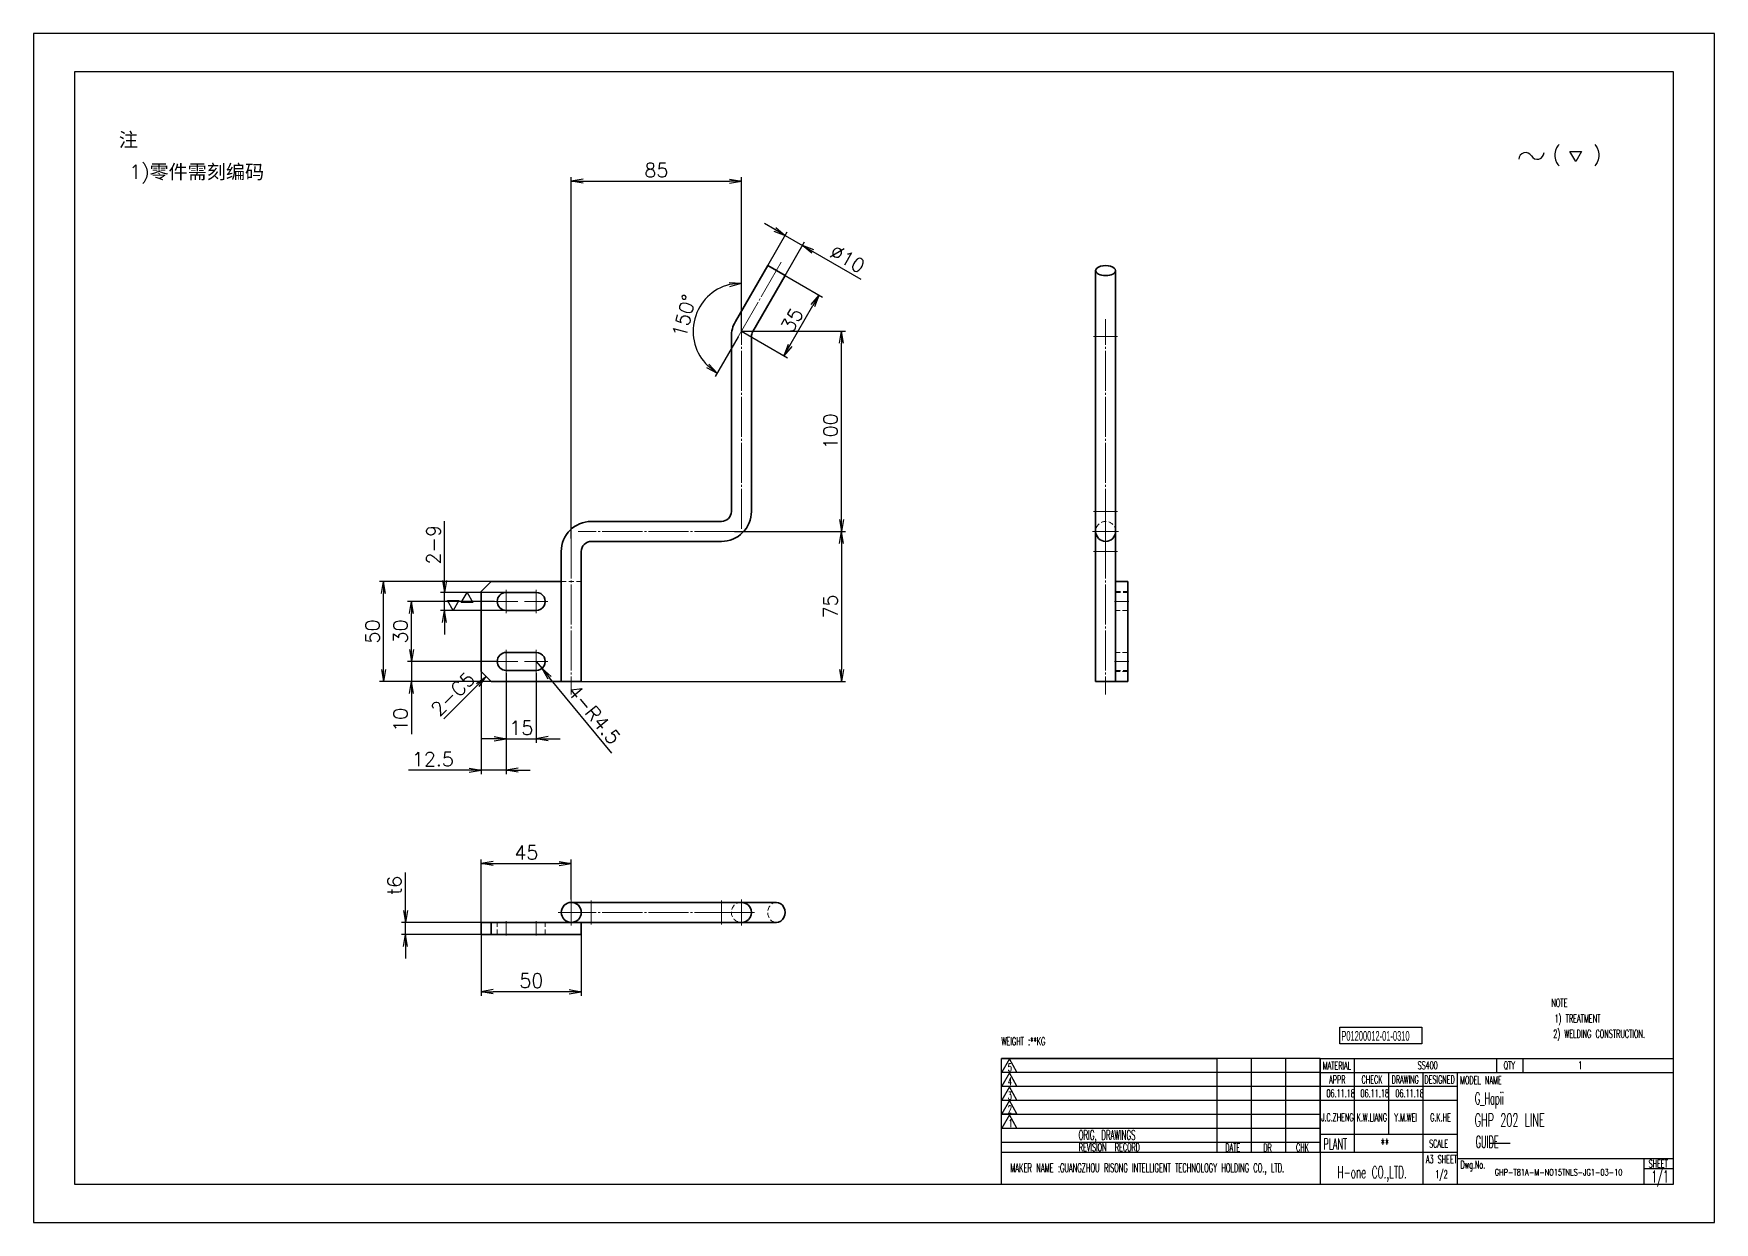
# Model space of a CAD drawing. Header units: millimetres. Extents: x 7914 to 16415, y -883 to 305.
# Drawn here: x 13431 to 14271, y -882 to -288 of the extents above; entities that cross this region are included whole.
import ezdxf
from ezdxf.enums import TextEntityAlignment as Align

# ---------------------------------------------------------------- set-up
doc = ezdxf.new("R2010")
doc.units = ezdxf.units.MM
doc.linetypes.add('CENTER-HOKUTO', pattern=[23, 20, -1, 1, -1])
doc.linetypes.add('HIDDEN-HOKUTO', pattern=[3.8, 2.5, -1.3])
doc.layers.add('AM_7', color=2, linetype='CENTER-HOKUTO', lineweight=30)
doc.layers.add('AM_HID', color=1, linetype='HIDDEN-HOKUTO', lineweight=25)
doc.layers.add('title_frame', color=7, linetype='Continuous')
doc.layers.add('word_dim', color=253, linetype='Continuous')
doc.styles.add('MX_NOTE_STANDARD', font='txt.shx', dxfattribs={"bigfont": 'bigfont.shx'})
doc.styles.get("Standard").update_dxf_attribs({"font": 'romans.shx', "bigfont": 'bigfont.shx'})
doc.dimstyles.new('RS1-2', dxfattribs={"dimscale": 2, "dimtxt": 3.5, "dimasz": 3, "dimexe": 1, "dimexo": 0, "dimgap": 1, "dimtad": 3, "dimdsep": 46, "dimtxsty": 'Standard', "dimblk1": 'OPEN', "dimblk2": 'OPEN', "dimsah": 1, "dimcen": 0, "dimclrd": 256, "dimclre": 256, "dimclrt": 3, "dimadec": 0, "dimazin": 0, "dimtfac": 1, "dimtmove": 0, "dimatfit": 3, "dimldrblk": 'OPEN', "dimfxl": 0, "dimtolj": 1, "dimtzin": 0, "dimarcsym": 0})

# ---------------------------------------------------------------- blocks, each defined once
blk = doc.blocks.new('A$C404331B6')
at = {"layer": 'title_frame'}
for p, q in [((0, -31.5), (0, 0)), ((0, 0), (53.9, 0)), ((79.62, 0), (0, 0)), ((53.9, -23.5), (53.9, 0)), ((62.48, -23.5), (62.48, 0)), ((62.48, -23.5), (62.48, 0)), ((71.05, -23.5), (71.05, 0)), ((71.05, -23.5), (71.05, 0)), ((79.62, 0), (79.62, -31.5)), ((79.62, 0), (167.83, 0)), ((88.2, -23.5), (88.2, 0)), ((123.73, 0), (123.73, -3.5)), ((130.3, 0), (130.3, -3.5)), ((53.9, -3.5), (0, -3.5)), ((79.62, -3.5), (0, -3.5)), ((1.98, -0.12), (0.1, -3.45)), ((0.1, -3.45), (3.86, -3.45)), ((1.98, -3.6), (0.1, -6.92)), ((3.86, -3.45), (1.98, -0.12)), ((3.86, -6.92), (1.98, -3.6)), ((79.62, -3.5), (167.83, -3.5)), ((96.78, -18.9), (96.78, -3.5)), ((105.35, -31.5), (105.35, -3.5)), ((113.92, -31.5), (113.92, -3.5)), ((53.9, -7), (0, -7)), ((79.62, -7), (0, -7)), ((0.1, -6.92), (3.86, -6.92)), ((1.98, -7.13), (0.1, -10.45)), ((3.86, -10.45), (1.98, -7.13)), ((113.92, -7), (79.62, -7)), ((53.9, -10.5), (0, -10.5)), ((79.62, -10.5), (0, -10.5)), ((0.1, -10.45), (3.86, -10.45)), ((1.98, -10.54), (0.1, -13.87)), ((3.86, -13.87), (1.98, -10.54)), ((113.92, -10.5), (79.62, -10.5)), ((53.9, -14), (0, -14)), ((79.62, -14), (0, -14)), ((0.1, -13.87), (3.86, -13.87)), ((1.98, -14.07), (0.1, -17.4)), ((3.86, -17.4), (1.98, -14.07)), ((53.9, -17.5), (0, -17.5)), ((79.62, -17.5), (0, -17.5)), ((53.9, -21), (0, -21)), ((79.62, -21), (0, -21)), ((0.1, -17.4), (3.86, -17.4)), ((79.62, -18.9), (113.92, -18.9)), ((79.62, -23.5), (0, -23.5)), ((113.92, -23.5), (79.62, -23.5)), ((113.92, -25), (167.83, -25)), ((160.48, -25), (160.48, -31.5)), ((160.48, -27.5), (167.83, -27.5)), ((167.83, -31.5), (0, -31.5))]:
    blk.add_line(p, q, dxfattribs=at)
at = {"layer": 'title_frame', "color": 3, "style": 'MX_NOTE_STANDARD', "width": 0.5341}
for s, height, p in [('5', 1.92, (1.59, -3.22)), ('MATERIAL', 1.973, (80.3, -2.79)), ('QTY', 1.973, (125.5, -2.7)), ('4', 1.92, (1.59, -6.7)), ('3', 1.92, (1.59, -10.23)), ('APPR', 1.973, (81.89, -6.26)), ('CHECK', 1.973, (89.99, -6.26)), ('DRAWING', 1.973, (97.51, -6.26)), ('DESIGNED', 1.973, (105.7, -6.26)), ('MODEL NAME', 1.973, (114.63, -6.41)), ('2', 1.92, (1.59, -13.64)), ('1', 1.92, (1.78, -17.17)), ('ORIG, DRAWINGS', 2.4112, (19.27, -20.34)), ('PLANT', 2.74, (80.46, -22.73)), ('SCALE', 1.973, (106.88, -22.28)), ('REVISION  RECORD', 1.9728, (19.32, -23.18)), ('DATE', 1.973, (55.94, -23.26)), ('DR', 1.973, (65.43, -23.27)), ('CHK', 1.973, (73.61, -23.23)), ('MAKER NAME :GUANGZHOU RISONG INTELLIGENT TECHNOLOGY HOLDING CO., LTD.', 2.16, (2.22, -28.43)), ('Dwg.No.', 1.973, (114.71, -27.52)), ('SHEET', 1.973, (161.71, -27.29))]:
    blk.add_text(s, height=height, dxfattribs=at).set_placement(p)
blk = doc.blocks.new('shiage0')
at = {"layer": 'word_dim', "color": 3, "linetype": 'Continuous'}
for centre, start, end in [((1.69, 0), 30, 180), ((4.61, 1.69), 210, 0)]:
    blk.add_arc(centre, 1.69, start, end, dxfattribs=at)
blk = doc.blocks.new('12')
at = {"layer": 'title_frame', "color": 3, "linetype": 'Continuous'}
blk.add_lwpolyline([(20.46, 3.03), (19.01, 5.53), (21.9, 5.53)], close=True, dxfattribs=at)
blk.add_blockref('shiage0', (6.23, 3.56), dxfattribs=at)
blk.add_text('(   )', height=3.5, dxfattribs=at).set_placement((14.64, 3.08))
blk = doc.blocks.new('_Open')
at = {"color": 0, "lineweight": -2}
for p, q in [((-1, 0.17), (0, 0)), ((-1, -0.17), (0, 0)), ((0, 0), (-1, 0))]:
    blk.add_line(p, q, dxfattribs=at)
blk = doc.blocks.new('*D187')
at = {"layer": 'DEFPOINTS', "color": 0, "linetype": 'Continuous', "ltscale": 2}
for p in [(13654.52, -738.22), (13704.52, -738.22), (13654.52, -766.83)]:
    blk.add_point(p, dxfattribs=at)
at = {"layer": 'word_dim', "linetype": 'Continuous', "lineweight": -2, "ltscale": 2}
for p, q in [((13654.52, -738.22), (13654.52, -768.83)), ((13704.52, -738.22), (13704.52, -768.83)), ((13698.52, -766.83), (13660.52, -766.83))]:
    blk.add_line(p, q, dxfattribs=at)
at = {"layer": 'word_dim', "linetype": 'Continuous', "lineweight": -2, "ltscale": 2, "xscale": 6, "yscale": 6, "zscale": 6, "rotation": 180}
blk.add_blockref('_Open', (13654.52, -766.83), dxfattribs=at)
at = {"layer": 'word_dim', "linetype": 'Continuous', "lineweight": -2, "ltscale": 2, "xscale": 6, "yscale": 6, "zscale": 6}
blk.add_blockref('_Open', (13704.52, -766.83), dxfattribs=at)
at = {"layer": 'word_dim', "color": 3, "linetype": 'Continuous', "ltscale": 2, "insert": (13679.52, -761.33), "char_height": 7, "attachment_point": 5}
blk.add_mtext('\\A1;50', dxfattribs=at)
blk = doc.blocks.new('*D188')
at = {"layer": 'DEFPOINTS', "color": 0, "linetype": 'Continuous', "ltscale": 2}
for p in [(13616.6, -732.22), (13654.52, -732.22), (13657.02, -738.22)]:
    blk.add_point(p, dxfattribs=at)
at = {"layer": 'word_dim', "linetype": 'Continuous', "lineweight": -2, "ltscale": 2}
for p, q in [((13616.6, -726.22), (13616.6, -707.22)), ((13654.52, -732.22), (13614.6, -732.22)), ((13657.02, -738.22), (13614.6, -738.22)), ((13616.6, -738.22), (13616.6, -732.22)), ((13616.6, -744.22), (13616.6, -750.22))]:
    blk.add_line(p, q, dxfattribs=at)
at = {"layer": 'word_dim', "linetype": 'Continuous', "lineweight": -2, "ltscale": 2, "xscale": 6, "yscale": 6, "zscale": 6}
for p, rotation in [((13616.6, -732.22), 270), ((13616.6, -738.22), 90)]:
    blk.add_blockref('_Open', p, dxfattribs=dict(at, rotation=rotation))
at = {"layer": 'word_dim', "color": 3, "linetype": 'Continuous', "ltscale": 2, "insert": (13611.1, -713.72), "char_height": 7, "attachment_point": 5, "rotation": 90}
blk.add_mtext('\\A1;t6', dxfattribs=at)
blk = doc.blocks.new('*D189')
at = {"layer": 'DEFPOINTS', "color": 0, "linetype": 'Continuous', "ltscale": 2}
for p in [(13605.66, -561.84), (13669.77, -561.84), (13669.77, -611.84)]:
    blk.add_point(p, dxfattribs=at)
at = {"layer": 'word_dim', "linetype": 'Continuous', "lineweight": -2, "ltscale": 2}
for p, q in [((13669.77, -561.84), (13603.66, -561.84)), ((13605.66, -605.84), (13605.66, -567.84)), ((13669.77, -611.84), (13603.66, -611.84))]:
    blk.add_line(p, q, dxfattribs=at)
at = {"layer": 'word_dim', "linetype": 'Continuous', "lineweight": -2, "ltscale": 2, "xscale": 6, "yscale": 6, "zscale": 6}
for p, rotation in [((13605.66, -561.84), 90), ((13605.66, -611.84), 270)]:
    blk.add_blockref('_Open', p, dxfattribs=dict(at, rotation=rotation))
at = {"layer": 'word_dim', "color": 3, "linetype": 'Continuous', "ltscale": 2, "insert": (13600.16, -586.84), "char_height": 7, "attachment_point": 5, "rotation": 90}
blk.add_mtext('\\A1;50', dxfattribs=at)
blk = doc.blocks.new('*D190')
at = {"layer": 'DEFPOINTS', "color": 0, "linetype": 'Continuous', "ltscale": 2}
for p in [(13619.69, -601.84), (13662.52, -601.84), (13659.52, -611.84)]:
    blk.add_point(p, dxfattribs=at)
at = {"layer": 'word_dim', "linetype": 'Continuous', "lineweight": -2, "ltscale": 2}
for p, q in [((13619.69, -595.84), (13619.69, -589.84)), ((13662.52, -601.84), (13617.69, -601.84)), ((13619.69, -601.84), (13619.69, -611.84)), ((13659.52, -611.84), (13617.69, -611.84)), ((13619.69, -617.84), (13619.69, -638.17))]:
    blk.add_line(p, q, dxfattribs=at)
at = {"layer": 'word_dim', "linetype": 'Continuous', "lineweight": -2, "ltscale": 2, "xscale": 6, "yscale": 6, "zscale": 6}
for p, rotation in [((13619.69, -601.84), 270), ((13619.69, -611.84), 90)]:
    blk.add_blockref('_Open', p, dxfattribs=dict(at, rotation=rotation))
at = {"layer": 'word_dim', "color": 3, "linetype": 'Continuous', "ltscale": 2, "insert": (13614.19, -631.01), "char_height": 7, "attachment_point": 5, "rotation": 90}
blk.add_mtext('\\A1;10', dxfattribs=at)
blk = doc.blocks.new('*D191')
at = {"layer": 'DEFPOINTS', "color": 0, "linetype": 'Continuous', "ltscale": 2}
for p in [(13619.69, -571.84), (13661.17, -571.84), (13661.17, -601.84)]:
    blk.add_point(p, dxfattribs=at)
at = {"layer": 'word_dim', "linetype": 'Continuous', "lineweight": -2, "ltscale": 2}
for p, q in [((13661.17, -571.84), (13617.69, -571.84)), ((13619.69, -595.84), (13619.69, -577.84)), ((13661.17, -601.84), (13617.69, -601.84))]:
    blk.add_line(p, q, dxfattribs=at)
at = {"layer": 'word_dim', "linetype": 'Continuous', "lineweight": -2, "ltscale": 2, "xscale": 6, "yscale": 6, "zscale": 6}
for p, rotation in [((13619.69, -571.84), 90), ((13619.69, -601.84), 270)]:
    blk.add_blockref('_Open', p, dxfattribs=dict(at, rotation=rotation))
at = {"layer": 'word_dim', "color": 3, "linetype": 'Continuous', "ltscale": 2, "insert": (13614.19, -586.84), "char_height": 7, "attachment_point": 5, "rotation": 90}
blk.add_mtext('\\A1;30', dxfattribs=at)
blk = doc.blocks.new('*D192')
at = {"layer": 'DEFPOINTS', "color": 0, "linetype": 'Continuous', "ltscale": 2}
for p in [(13654.52, -606.84), (13667.02, -607.69), (13667.02, -656.18)]:
    blk.add_point(p, dxfattribs=at)
at = {"layer": 'word_dim', "linetype": 'Continuous', "lineweight": -2, "ltscale": 2}
for p, q in [((13654.52, -606.84), (13654.52, -658.18)), ((13667.02, -607.69), (13667.02, -658.18)), ((13648.52, -656.18), (13618.19, -656.18)), ((13667.02, -656.18), (13654.52, -656.18)), ((13673.02, -656.18), (13679.02, -656.18))]:
    blk.add_line(p, q, dxfattribs=at)
at = {"layer": 'word_dim', "linetype": 'Continuous', "lineweight": -2, "ltscale": 2, "xscale": 6, "yscale": 6, "zscale": 6}
blk.add_blockref('_Open', (13654.52, -656.18), dxfattribs=at)
at = {"layer": 'word_dim', "linetype": 'Continuous', "lineweight": -2, "ltscale": 2, "xscale": 6, "yscale": 6, "zscale": 6, "rotation": 180}
blk.add_blockref('_Open', (13667.02, -656.18), dxfattribs=at)
at = {"layer": 'word_dim', "color": 3, "linetype": 'Continuous', "ltscale": 2, "insert": (13630.35, -650.68), "char_height": 7, "attachment_point": 5}
blk.add_mtext('\\A1;12.5', dxfattribs=at)
blk = doc.blocks.new('*D193')
at = {"layer": 'DEFPOINTS', "color": 0, "linetype": 'Continuous', "ltscale": 2}
for p in [(13667.02, -607.69), (13682.02, -607.69), (13682.02, -640.42)]:
    blk.add_point(p, dxfattribs=at)
at = {"layer": 'word_dim', "linetype": 'Continuous', "lineweight": -2, "ltscale": 2}
for p, q in [((13667.02, -607.69), (13667.02, -642.42)), ((13682.02, -607.69), (13682.02, -642.42)), ((13661.02, -640.42), (13655.02, -640.42)), ((13667.02, -640.42), (13682.02, -640.42)), ((13688.02, -640.42), (13694.02, -640.42))]:
    blk.add_line(p, q, dxfattribs=at)
at = {"layer": 'word_dim', "linetype": 'Continuous', "lineweight": -2, "ltscale": 2, "xscale": 6, "yscale": 6, "zscale": 6}
blk.add_blockref('_Open', (13667.02, -640.42), dxfattribs=at)
at = {"layer": 'word_dim', "linetype": 'Continuous', "lineweight": -2, "ltscale": 2, "xscale": 6, "yscale": 6, "zscale": 6, "rotation": 180}
blk.add_blockref('_Open', (13682.02, -640.42), dxfattribs=at)
at = {"layer": 'word_dim', "color": 3, "linetype": 'Continuous', "ltscale": 2, "insert": (13674.52, -634.92), "char_height": 7, "attachment_point": 5}
blk.add_mtext('\\A1;15', dxfattribs=at)
blk = doc.blocks.new('*D194')
at = {"layer": 'DEFPOINTS', "color": 0, "linetype": 'Continuous', "ltscale": 2}
for p in [(13636.11, -567.34), (13667.02, -567.34), (13667.02, -576.34)]:
    blk.add_point(p, dxfattribs=at)
at = {"layer": 'word_dim', "linetype": 'Continuous', "lineweight": -2, "ltscale": 2}
for p, q in [((13636.11, -561.34), (13636.11, -531.67)), ((13667.02, -567.34), (13634.11, -567.34)), ((13636.11, -576.34), (13636.11, -567.34)), ((13667.02, -576.34), (13634.11, -576.34)), ((13636.11, -582.34), (13636.11, -588.34))]:
    blk.add_line(p, q, dxfattribs=at)
at = {"layer": 'word_dim', "linetype": 'Continuous', "lineweight": -2, "ltscale": 2, "xscale": 6, "yscale": 6, "zscale": 6}
for p, rotation in [((13636.11, -567.34), 270), ((13636.11, -576.34), 90)]:
    blk.add_blockref('_Open', p, dxfattribs=dict(at, rotation=rotation))
at = {"layer": 'word_dim', "color": 3, "linetype": 'Continuous', "ltscale": 2, "insert": (13630.61, -543.51), "char_height": 7, "attachment_point": 5, "rotation": 90}
blk.add_mtext('\\A1;2-9', dxfattribs=at)
blk = doc.blocks.new('*D195')
at = {"layer": 'DEFPOINTS', "color": 0, "linetype": 'Continuous', "ltscale": 2}
for p in [(13682.02, -601.84), (13684.88, -605.32)]:
    blk.add_point(p, dxfattribs=at)
at = {"layer": 'word_dim', "linetype": 'Continuous', "lineweight": -2, "ltscale": 2}
for p, q in [((13682.02, -601.84), (13684.88, -605.32)), ((13719.7, -647.64), (13688.69, -609.95))]:
    blk.add_line(p, q, dxfattribs=at)
at = {"layer": 'word_dim', "linetype": 'Continuous', "lineweight": -2, "ltscale": 2, "xscale": 6, "yscale": 6, "zscale": 6, "rotation": 129.4445991091939}
blk.add_blockref('_Open', (13684.88, -605.32), dxfattribs=at)
at = {"layer": 'word_dim', "color": 3, "linetype": 'Continuous', "ltscale": 2, "insert": (13710.93, -628.32), "char_height": 7, "attachment_point": 5, "rotation": 309.4446}
blk.add_mtext('\\A1;4-R4.5', dxfattribs=at)
blk = doc.blocks.new('*D196')
at = {"layer": 'DEFPOINTS', "color": 0, "linetype": 'Continuous', "ltscale": 2}
for p in [(13699.52, -702.76), (13699.52, -720.72), (13654.52, -732.22)]:
    blk.add_point(p, dxfattribs=at)
at = {"layer": 'word_dim', "linetype": 'Continuous', "lineweight": -2, "ltscale": 2}
for p, q in [((13654.52, -732.22), (13654.52, -700.76)), ((13660.52, -702.76), (13693.52, -702.76)), ((13699.52, -720.72), (13699.52, -700.76))]:
    blk.add_line(p, q, dxfattribs=at)
at = {"layer": 'word_dim', "linetype": 'Continuous', "lineweight": -2, "ltscale": 2, "xscale": 6, "yscale": 6, "zscale": 6, "rotation": 180}
blk.add_blockref('_Open', (13654.52, -702.76), dxfattribs=at)
at = {"layer": 'word_dim', "linetype": 'Continuous', "lineweight": -2, "ltscale": 2, "xscale": 6, "yscale": 6, "zscale": 6}
blk.add_blockref('_Open', (13699.52, -702.76), dxfattribs=at)
at = {"layer": 'word_dim', "color": 3, "linetype": 'Continuous', "ltscale": 2, "insert": (13677.02, -697.26), "char_height": 7, "attachment_point": 5}
blk.add_mtext('\\A1;45', dxfattribs=at)
blk = doc.blocks.new('*D197')
at = {"layer": 'DEFPOINTS', "color": 0, "linetype": 'Continuous', "ltscale": 2}
for p in [(13781.02, -536.84), (13704.52, -611.84), (13834.51, -611.84)]:
    blk.add_point(p, dxfattribs=at)
at = {"layer": 'word_dim', "linetype": 'Continuous', "lineweight": -2, "ltscale": 2}
for p, q in [((13781.02, -536.84), (13836.51, -536.84)), ((13834.51, -542.84), (13834.51, -605.84)), ((13704.52, -611.84), (13836.51, -611.84))]:
    blk.add_line(p, q, dxfattribs=at)
at = {"layer": 'word_dim', "linetype": 'Continuous', "lineweight": -2, "ltscale": 2, "xscale": 6, "yscale": 6, "zscale": 6}
for p, rotation in [((13834.51, -536.84), 90), ((13834.51, -611.84), 270)]:
    blk.add_blockref('_Open', p, dxfattribs=dict(at, rotation=rotation))
at = {"layer": 'word_dim', "color": 3, "linetype": 'Continuous', "ltscale": 2, "insert": (13829.01, -574.34), "char_height": 7, "attachment_point": 5, "rotation": 90}
blk.add_mtext('\\A1;75', dxfattribs=at)
blk = doc.blocks.new('*D198')
at = {"layer": 'DEFPOINTS', "color": 0, "linetype": 'Continuous', "ltscale": 2}
for p in [(13784.52, -436.84), (13834.51, -436.84), (13784.52, -536.84)]:
    blk.add_point(p, dxfattribs=at)
at = {"layer": 'word_dim', "linetype": 'Continuous', "lineweight": -2, "ltscale": 2}
for p, q in [((13784.52, -436.84), (13836.51, -436.84)), ((13834.51, -530.84), (13834.51, -442.84)), ((13784.52, -536.84), (13836.51, -536.84))]:
    blk.add_line(p, q, dxfattribs=at)
at = {"layer": 'word_dim', "linetype": 'Continuous', "lineweight": -2, "ltscale": 2, "xscale": 6, "yscale": 6, "zscale": 6}
for p, rotation in [((13834.51, -436.84), 90), ((13834.51, -536.84), 270)]:
    blk.add_blockref('_Open', p, dxfattribs=dict(at, rotation=rotation))
at = {"layer": 'word_dim', "color": 3, "linetype": 'Continuous', "ltscale": 2, "insert": (13829.01, -486.84), "char_height": 7, "attachment_point": 5, "rotation": 90}
blk.add_mtext('\\A1;100', dxfattribs=at)
blk = doc.blocks.new('*D199')
at = {"layer": 'DEFPOINTS', "color": 0, "linetype": 'Continuous', "ltscale": 2}
for p in [(13784.52, -361.82), (13784.52, -436.84), (13699.52, -540.34)]:
    blk.add_point(p, dxfattribs=at)
at = {"layer": 'word_dim', "linetype": 'Continuous', "lineweight": -2, "ltscale": 2}
for p, q in [((13699.52, -540.34), (13699.52, -359.82)), ((13784.52, -436.84), (13784.52, -359.82)), ((13705.52, -361.82), (13778.52, -361.82))]:
    blk.add_line(p, q, dxfattribs=at)
at = {"layer": 'word_dim', "linetype": 'Continuous', "lineweight": -2, "ltscale": 2, "xscale": 6, "yscale": 6, "zscale": 6, "rotation": 180}
blk.add_blockref('_Open', (13699.52, -361.82), dxfattribs=at)
at = {"layer": 'word_dim', "linetype": 'Continuous', "lineweight": -2, "ltscale": 2, "xscale": 6, "yscale": 6, "zscale": 6}
blk.add_blockref('_Open', (13784.52, -361.82), dxfattribs=at)
at = {"layer": 'word_dim', "color": 3, "linetype": 'Continuous', "ltscale": 2, "insert": (13742.02, -356.32), "char_height": 7, "attachment_point": 5}
blk.add_mtext('\\A1;85', dxfattribs=at)
blk = doc.blocks.new('*D200')
at = {"layer": 'DEFPOINTS', "color": 0, "linetype": 'Continuous', "ltscale": 2}
for p in [(13802.02, -406.53), (13823.31, -418.82), (13784.52, -436.84)]:
    blk.add_point(p, dxfattribs=at)
at = {"layer": 'word_dim', "linetype": 'Continuous', "lineweight": -2, "ltscale": 2}
for p, q in [((13802.02, -406.53), (13825.05, -419.82)), ((13808.81, -443.94), (13820.31, -424.02)), ((13784.52, -436.84), (13807.55, -450.13))]:
    blk.add_line(p, q, dxfattribs=at)
at = {"layer": 'word_dim', "linetype": 'Continuous', "lineweight": -2, "ltscale": 2, "xscale": 6, "yscale": 6, "zscale": 6}
for p, rotation in [((13823.31, -418.82), 59.99971985608686), ((13805.81, -449.13), 239.9997198560869)]:
    blk.add_blockref('_Open', p, dxfattribs=dict(at, rotation=rotation))
at = {"layer": 'word_dim', "color": 3, "linetype": 'Continuous', "ltscale": 2, "insert": (13809.8, -431.23), "char_height": 7, "attachment_point": 5, "rotation": 59.99972}
blk.add_mtext('\\A1;35', dxfattribs=at)
blk = doc.blocks.new('*D201')
at = {"layer": 'DEFPOINTS', "color": 0, "linetype": 'Continuous', "ltscale": 2}
for p in [(13806.39, -388.95), (13797.69, -404.03), (13806.35, -409.03)]:
    blk.add_point(p, dxfattribs=at)
at = {"layer": 'word_dim', "linetype": 'Continuous', "lineweight": -2, "ltscale": 2}
for p, q in [((13801.2, -385.95), (13796, -382.95)), ((13797.69, -404.03), (13807.39, -387.22)), ((13806.35, -409.03), (13816.05, -392.22)), ((13806.39, -388.95), (13815.05, -393.95)), ((13820.25, -396.95), (13844.21, -410.79))]:
    blk.add_line(p, q, dxfattribs=at)
at = {"layer": 'word_dim', "linetype": 'Continuous', "lineweight": -2, "ltscale": 2, "xscale": 6, "yscale": 6, "zscale": 6}
for p, rotation in [((13806.39, -388.95), 329.9998075994297), ((13815.05, -393.95), 149.9998075994297)]:
    blk.add_blockref('_Open', p, dxfattribs=dict(at, rotation=rotation))
at = {"layer": 'word_dim', "color": 3, "linetype": 'Continuous', "ltscale": 2, "insert": (13837.58, -400.61), "char_height": 7, "attachment_point": 5, "rotation": 329.99981}
blk.add_mtext('\\A1;%%C10', dxfattribs=at)
blk = doc.blocks.new('*D202')
at = {"layer": 'DEFPOINTS', "color": 0, "linetype": 'Continuous', "ltscale": 2}
for p in [(13804.94, -401.48), (13766.05, -421.34), (13784.52, -430.79), (13782.95, -439.57), (13784.52, -535.57)]:
    blk.add_point(p, dxfattribs=at)
at = {"layer": 'word_dim', "linetype": 'Continuous', "lineweight": -2, "ltscale": 2}
for p, q in [((13784.52, -430.79), (13784.52, -410.73)), ((13782.95, -439.57), (13771.46, -459.45))]:
    blk.add_line(p, q, dxfattribs=at)
blk.add_arc((13784.52, -436.84), 24.11, 104.29429, 225.70587, dxfattribs=at)
at = {"layer": 'word_dim', "linetype": 'Continuous', "lineweight": -2, "ltscale": 2, "xscale": 6, "yscale": 6, "zscale": 6}
for p, rotation in [((13784.52, -412.73), 7.147144388541094), ((13772.46, -457.72), 322.8530098136636)]:
    blk.add_blockref('_Open', p, dxfattribs=dict(at, rotation=rotation))
at = {"layer": 'word_dim', "color": 3, "linetype": 'Continuous', "ltscale": 2, "insert": (13755.92, -429.18), "char_height": 7, "attachment_point": 5, "rotation": 75.00008}
blk.add_mtext('\\A1;{\\Fsimplex|c0;150°}', dxfattribs=at)

msp = doc.modelspace()

# ---------------------------------------------------------------- linework, layer by layer
at = {"color": 7, "lineweight": 35}
for p, q in [((13781.53, -432.02), (13797.69, -404.03)), ((13790.19, -437.02), (13806.351, -409.03)), ((13961.573, -434.52), (13961.573, -406.53)), ((13971.573, -434.52), (13971.573, -406.53)), ((13779.52, -526.841), (13779.52, -439.52)), ((13789.52, -526.841), (13789.52, -439.52)), ((13961.573, -526.841), (13961.573, -439.52)), ((13971.573, -526.841), (13971.573, -439.52)), ((13774.52, -531.841), (13709.52, -531.841)), ((13774.52, -541.841), (13709.52, -541.841)), ((13694.52, -546.841), (13694.52, -611.841)), ((13704.52, -546.841), (13704.52, -611.841)), ((13961.573, -546.841), (13961.573, -611.841)), ((13971.573, -546.841), (13971.573, -611.841)), ((13659.52, -561.841), (13694.52, -561.841)), ((13971.573, -611.841), (13971.573, -561.841)), ((13977.573, -611.841), (13977.573, -561.841)), ((13654.52, -566.841), (13654.52, -606.841)), ((13694.52, -611.841), (13659.52, -611.841)), ((13774.52, -722.223), (13719.52, -722.223)), ((13704.52, -732.223), (13659.52, -732.223)), ((13704.52, -738.223), (13659.52, -738.223)), ((13774.52, -732.223), (13719.52, -732.223))]:
    msp.add_line(p, q, dxfattribs=at)
at = {"color": 7, "lineweight": 35, "ltscale": 0.124999}
for p in [(13797.69, -404.03), (13806.351, -409.03)]:
    msp.add_line(p, (13802.02, -406.53), dxfattribs=at)
at = {"color": 7, "lineweight": 35, "ltscale": 0.125}
for p, q in [((13961.573, -434.52), (13961.573, -439.52)), ((13971.573, -434.52), (13971.573, -439.52)), ((13694.52, -611.841), (13699.52, -611.841)), ((13699.52, -611.841), (13704.52, -611.841)), ((13659.52, -732.223), (13654.52, -732.223)), ((13659.52, -738.223), (13654.52, -738.223))]:
    msp.add_line(p, q, dxfattribs=at)
at = {"color": 7, "lineweight": 35, "ltscale": 0.25}
for p, q in [((13961.573, -526.841), (13961.573, -536.841)), ((13971.573, -526.841), (13971.573, -536.841)), ((13961.573, -546.841), (13961.573, -536.841)), ((13971.573, -546.841), (13971.573, -536.841)), ((13961.573, -611.841), (13971.573, -611.841)), ((13699.52, -722.223), (13709.52, -722.223)), ((13719.52, -722.223), (13709.52, -722.223)), ((13784.52, -722.223), (13774.52, -722.223)), ((13699.52, -732.223), (13709.52, -732.223)), ((13719.52, -732.223), (13709.52, -732.223)), ((13784.52, -732.223), (13774.52, -732.223))]:
    msp.add_line(p, q, dxfattribs=at)
at = {"color": 7, "lineweight": 35, "ltscale": 0.176777}
for p, q in [((13659.52, -561.841), (13654.52, -566.841)), ((13659.52, -611.841), (13654.52, -606.841))]:
    msp.add_line(p, q, dxfattribs=at)
at = {"color": 7, "lineweight": 35, "ltscale": 0.15}
for p, q in [((13971.573, -561.841), (13977.573, -561.841)), ((13971.573, -611.841), (13977.573, -611.841)), ((13654.52, -738.223), (13654.52, -732.223)), ((13659.52, -738.223), (13659.52, -732.223)), ((13704.52, -732.223), (13704.52, -738.223))]:
    msp.add_line(p, q, dxfattribs=at)
at = {"color": 7, "lineweight": 35, "ltscale": 0.375}
for p, q in [((13667.02, -567.341), (13682.02, -567.341)), ((13682.02, -576.341), (13667.02, -576.341)), ((13667.02, -597.341), (13682.02, -597.341)), ((13682.02, -606.341), (13667.02, -606.341))]:
    msp.add_line(p, q, dxfattribs=at)
at = {"color": 7, "lineweight": 35, "ltscale": 0.033496}
for p, q in [((13785.86, -722.223), (13784.52, -722.223)), ((13785.86, -732.223), (13784.52, -732.223))]:
    msp.add_line(p, q, dxfattribs=at)
at = {"color": 7, "lineweight": 35, "ltscale": 0.404004}
for p, q in [((13785.86, -722.223), (13802.02, -722.223)), ((13785.86, -732.223), (13802.02, -732.223))]:
    msp.add_line(p, q, dxfattribs=at)
at = {"color": 7, "lineweight": 35}
msp.add_circle((13699.52, -727.223), 5, dxfattribs=at)
for centre, radius, start, end in [((13794.52, -439.52), 15, 149.999997, 179.999995), ((13794.52, -439.52), 5, 149.999997, 179.999995), ((13774.52, -526.841), 15, 269.999997, 0), ((13774.52, -526.841), 5, 269.999997, 0), ((13709.52, -546.841), 15, 90.000003, 179.999995), ((13966.573, -536.841), 5, 180.000005, 0), ((13709.52, -546.841), 5, 90.000003, 180.000005), ((13667.02, -571.841), 4.5, 90.000003, 269.999997), ((13682.02, -571.841), 4.5, 269.999997, 90.000003), ((13667.02, -601.841), 4.5, 90.000003, 269.999997), ((13682.02, -601.841), 4.5, 269.999997, 90.000003), ((13784.52, -727.223), 5, 269.999997, 90.000003)]:
    msp.add_arc(centre, radius, start, end, dxfattribs=at)
for centre, major_axis, ratio, start_param, end_param in [((13966.573, -406.53), (5, 0), 0.5, 6.2831853, 9.424778), ((13966.573, -406.53), (5, 0), 0.5, 3.1415927, 6.2831853), ((13802.02, -727.223), (0, -5), 0.8660254, 0, 3.1415927)]:
    msp.add_ellipse(centre, major_axis=major_axis, ratio=ratio, start_param=start_param, end_param=end_param, dxfattribs=at)
at = {"layer": 'AM_7', "color": 2, "lineweight": 13}
for p, q in [((13782.945, -439.569), (13804.935, -401.481)), ((13784.52, -535.573), (13784.52, -430.788)), ((13966.573, -535.573), (13966.573, -430.788)), ((13960.573, -439.52), (13972.573, -439.52)), ((13960.573, -526.841), (13972.573, -526.841)), ((13781.02, -536.841), (13703.02, -536.841)), ((13973.073, -536.841), (13960.073, -536.841)), ((13966.573, -530.341), (13966.573, -543.341)), ((13699.52, -540.341), (13699.52, -618.341)), ((13966.573, -540.341), (13966.573, -618.341)), ((13972.573, -546.841), (13960.572, -546.841)), ((13667.02, -565.991), (13667.02, -577.691)), ((13682.02, -565.991), (13682.02, -577.691)), ((13672.871, -571.841), (13661.17, -571.841)), ((13687.871, -571.841), (13676.17, -571.841)), ((13978.173, -571.841), (13970.972, -571.841)), ((13667.02, -595.991), (13667.02, -607.691)), ((13682.02, -595.991), (13682.02, -607.691)), ((13672.871, -601.841), (13661.17, -601.841)), ((13687.871, -601.841), (13676.17, -601.841)), ((13978.173, -601.841), (13970.972, -601.841)), ((13699.52, -720.723), (13699.52, -733.723)), ((13709.52, -733.223), (13709.52, -721.223)), ((13774.52, -721.223), (13774.52, -733.224)), ((13784.52, -720.723), (13784.52, -733.723)), ((13706.02, -727.223), (13693.02, -727.223)), ((13781.02, -727.223), (13703.02, -727.223)), ((13791.02, -727.223), (13778.02, -727.223)), ((13667.02, -738.823), (13667.02, -731.623)), ((13682.02, -738.823), (13682.02, -731.623))]:
    msp.add_line(p, q, dxfattribs=at)
at = {"layer": 'AM_HID', "color": 1, "lineweight": 13}
for p, q in [((13694.52, -561.841), (13704.52, -561.841)), ((13704.52, -611.841), (13704.52, -561.841)), ((13971.573, -566.841), (13977.573, -566.841)), ((13971.573, -567.341), (13977.573, -567.341)), ((13977.573, -576.341), (13971.573, -576.341)), ((13977.573, -597.341), (13971.573, -597.341)), ((13704.52, -611.841), (13694.52, -611.841)), ((13971.573, -606.341), (13977.573, -606.341)), ((13977.573, -606.841), (13971.573, -606.841)), ((13659.52, -732.223), (13659.52, -738.223)), ((13662.52, -738.223), (13662.52, -732.223)), ((13662.52, -738.223), (13662.52, -732.223)), ((13686.52, -738.223), (13686.52, -732.223)), ((13686.52, -738.223), (13686.52, -732.223))]:
    msp.add_line(p, q, dxfattribs=at)
for centre, start, end in [((13966.573, -536.841), 0, 180.000005), ((13784.52, -727.223), 90.000003, 269.999997)]:
    msp.add_arc(centre, 5, start, end, dxfattribs=at)
msp.add_ellipse((13802.02, -727.223), major_axis=(0, -5), ratio=0.8660254, start_param=3.1415927, end_param=6.2831853, dxfattribs=at)
at = {"layer": 'title_frame'}
for p, q in [((14083.54, -784.563), (14124.596, -784.563)), ((14083.54, -792.964), (14083.54, -784.563)), ((14124.596, -784.563), (14124.596, -792.964)), ((14124.596, -792.964), (14083.54, -792.964)), ((14073.747, -800.185), (14073.747, -807.185)), ((14073.747, -847.185), (14073.747, -800.185)), ((14073.747, -800.185), (14073.747, -863.185)), ((14158.799, -842.563), (14168.799, -842.563)), ((14250.147, -863.185), (14142.347, -863.185)), ((14250.147, -863.185), (14142.347, -863.185))]:
    msp.add_line(p, q, dxfattribs=at)
at = {"layer": 'title_frame', "color": 4}
msp.add_lwpolyline([(14270.797, -288.11), (13430.797, -288.11), (13430.797, -882.11), (14270.797, -882.11)], close=True, dxfattribs=at)
at = {"layer": 'title_frame'}
msp.add_lwpolyline([(13451.447, -307.035), (14250.147, -307.035), (14250.147, -863.185), (13451.447, -863.185)], close=True, dxfattribs=at)
at = {"layer": 'word_dim', "color": 3, "linetype": 'Continuous', "ltscale": 2}
for points in [[(13647.444, -567.341), (13650.334, -572.346), (13644.554, -572.346)], [(13640.488, -576.341), (13637.598, -571.335), (13643.378, -571.335)]]:
    msp.add_lwpolyline(points, close=True, dxfattribs=at)

# ---------------------------------------------------------------- block references
at = {"layer": 'word_dim', "linetype": 'Continuous', "ltscale": 2, "xscale": 2, "yscale": 2, "zscale": 2}
msp.add_blockref('12', (14160.585, -358.035), dxfattribs=at)
at = {"layer": 'word_dim', "ltscale": 2, "xscale": 2, "yscale": 2, "zscale": 2}
msp.add_blockref('A$C404331B6', (13914.497, -800.185), dxfattribs=at)

# ---------------------------------------------------------------- texts
at = {"ltscale": 2, "char_height": 7, "attachment_point": 1}
for s, insert, width in [('{\\fSimSun|b0|i0|c134|p2;\\C3;注}', (13473.38, -337.623), 20.72938), ('{\\Fromans,bigfont|c134;\\C3;1)\\fSimSun|b0|i0|c134|p2;零件需刻编码}', (13478.51, -353.639), 193.81227)]:
    msp.add_mtext(s, dxfattribs=dict(at, insert=insert, width=width))
at = {"linetype": 'Continuous', "insert": (14151.101, -821.144), "char_height": 6, "width": 101.8, "attachment_point": 4}
msp.add_mtext('{\\W0.5;\\C3;G_Hapii }', dxfattribs=at)
at = {"color": 3, "linetype": 'Continuous', "insert": (14161.011, -855.46), "char_height": 3.2, "width": 74.26275, "attachment_point": 1}
msp.add_mtext('{\\W0.65;GHP-T81A-M-NO15TNLS-JG1-03-10}', dxfattribs=at)
at = {"layer": 'title_frame', "color": 3, "style": 'MX_NOTE_STANDARD'}
for s, height, width, p in [('NOTE', 4, 0.5341, (14189.32, -774.461)), ('1) TREATMENT', 4, 0.5341, (14190.876, -782.254)), ('2) WELDING CONSTRUCTION.', 4, 0.5341, (14190.273, -789.894)), ('WEIGHT :**KG ', 3.92, 0.545, (13914.545, -793.553)), ('SS400', 3.9456, 0.5341, (14122.493, -805.588)), ('1', 3.946, 0.5341, (14202.749, -805.588)), ('06.11.18', 3.8, 0.5341, (14076.92, -819.537)), ('06.11.18', 3.8, 0.5341, (14093.944, -819.537)), ('06.11.18', 3.8, 0.5341, (14111.379, -819.537)), ('GHP 202 LINE', 6.6, 0.5341, (14151.024, -834.283)), ('GUIDE', 5.88, 0.5, (14151.52, -844.811)), ('**', 5.48, 0.5341, (14104.133, -845.646)), ('H-one CO.,LTD.', 6, 0.5341, (14082.458, -860.086)), ('A3 SHEET', 3.9456, 0.5341, (14126.606, -852.538)), ('1/2', 3.9456, 0.5341, (14131.309, -860.047)), ('1/1', 6, 0.5341, (14239.36, -862.233))]:
    msp.add_text(s, height=height, dxfattribs=dict(at, width=width)).set_placement(p)
at = {"layer": 'title_frame', "color": 3, "style": 'MX_NOTE_STANDARD', "width": 0.5341}
for s, p in [('J.C.ZHENG', (14082.411, -832.772)), ('K.W.LIANG', (14099.6, -832.815)), ('Y.M.WEI', (14116.56, -832.808)), ('G.K.HE', (14133.9, -832.815))]:
    msp.add_text(s, height=3.9456, dxfattribs=at).set_placement(p, align=Align.BOTTOM_CENTER)
at = {"layer": 'title_frame', "color": 3, "insert": (14084.367, -786.476), "char_height": 4.9, "width": 8.2214, "attachment_point": 1, "style": 'MX_NOTE_STANDARD'}
msp.add_mtext('{\\f3 of 9 Barcode|b0|i0|c0|p82;\\W0.5;P01200012-01-0310}', dxfattribs=at)
at = {"layer": 'word_dim', "color": 3, "linetype": 'Continuous', "ltscale": 2}
msp.add_text('2-C5', height=7, rotation=45, dxfattribs=at).set_placement((13633.576, -629.785))

# ---------------------------------------------------------------- dimensions: what is measured, and where the dimension line sits
at = {"layer": 'word_dim', "linetype": 'Continuous', "ltscale": 2}
for base, p1, p2, picture, middle in [((13784.52, -361.822), (13699.52, -540.341), (13784.52, -436.841), '*D199', (13742.02, -356.322)), ((13682.02, -640.423), (13667.02, -607.691), (13682.02, -607.691), '*D193', (13674.52, -634.923)), ((13699.52, -702.76), (13654.52, -732.223), (13699.52, -720.723), '*D196', (13677.02, -697.26)), ((13654.52, -766.829), (13704.52, -738.223), (13654.52, -738.223), '*D187', (13679.52, -761.329))]:
    dim = msp.add_linear_dim(base=base, p1=p1, p2=p2, dimstyle='RS1-2', dxfattribs=at)
    dim.commit()
    dim.dimension.update_dxf_attribs({"geometry": picture, "text_midpoint": middle})
dim = msp.add_linear_dim(base=(13806.395, -388.954), p1=(13806.351, -409.03), p2=(13797.69, -404.03), angle=149.999808, text='%%C<>', dimstyle='RS1-2', dxfattribs=at)
dim.commit()
dim.dimension.update_dxf_attribs({"geometry": '*D201', "text_midpoint": (13834.829, -405.37), "dimtype": 161})
dim = msp.add_angular_dim_2l(base=(13766.049, -421.342), line1=((13782.945, -439.569), (13804.935, -401.481)), line2=((13784.52, -535.573), (13784.52, -430.788)), text='{\\Fsimplex|c0;<>}', dimstyle='RS1-2', dxfattribs=at)
dim.commit()
dim.dimension.update_dxf_attribs({"geometry": '*D202', "text_midpoint": (13755.917, -429.177)})
dim = msp.add_aligned_dim(p1=(13784.52, -436.841), p2=(13802.021, -406.53), distance=-24.587, dimstyle='RS1-2', dxfattribs=at)
dim.commit()
dim.dimension.update_dxf_attribs({"geometry": '*D200', "text_midpoint": (13809.801, -431.229)})
for base, p1, p2, picture, middle in [((13834.506, -436.841), (13784.52, -536.841), (13784.52, -436.841), '*D198', (13829.006, -486.841)), ((13834.506, -611.841), (13781.02, -536.841), (13704.52, -611.841), '*D197', (13829.006, -574.341)), ((13605.656, -561.841), (13669.768, -611.841), (13669.768, -561.841), '*D189', (13600.156, -586.841)), ((13619.687, -571.841), (13661.17, -601.841), (13661.17, -571.841), '*D191', (13614.187, -586.841))]:
    dim = msp.add_linear_dim(base=base, p1=p1, p2=p2, angle=90, dimstyle='RS1-2', dxfattribs=at)
    dim.commit()
    dim.dimension.update_dxf_attribs({"geometry": picture, "text_midpoint": middle})
for base, p1, p2, text, picture, middle in [((13636.115, -567.341), (13667.02, -576.341), (13667.02, -567.341), '2-<>', '*D194', (13630.615, -543.508)), ((13616.599, -732.223), (13657.02, -738.223), (13654.52, -732.223), 't<>', '*D188', (13611.099, -713.723))]:
    dim = msp.add_linear_dim(base=base, p1=p1, p2=p2, angle=90, text=text, dimstyle='RS1-2', dxfattribs=at)
    dim.commit()
    dim.dimension.update_dxf_attribs({"geometry": picture, "text_midpoint": middle})
dim = msp.add_linear_dim(base=(13619.687, -601.841), p1=(13659.52, -611.841), p2=(13662.52, -601.841), angle=90, dimstyle='RS1-2', dxfattribs=at)
dim.commit()
dim.dimension.update_dxf_attribs({"geometry": '*D190', "text_midpoint": (13619.687, -631.008), "dimtype": 160})
dim = msp.add_radius_dim(center=(13682.02, -601.841), mpoint=(13684.879, -605.316), text='4-<>', dimstyle='RS1-2', dxfattribs=at)
dim.commit()
dim.dimension.update_dxf_attribs({"geometry": '*D195', "text_midpoint": (13706.68, -631.814), "dimtype": 164})
dim = msp.add_linear_dim(base=(13667.02, -656.185), p1=(13654.52, -606.841), p2=(13667.02, -607.691), dimstyle='RS1-2', dxfattribs=at)
dim.commit()
dim.dimension.update_dxf_attribs({"geometry": '*D192', "text_midpoint": (13630.354, -656.185), "dimtype": 160})

# ---------------------------------------------------------------- leaders
at = {"layer": 'word_dim', "linetype": 'Continuous'}
msp.add_leader([(13657.02, -609.341), (13635.807, -630.554)], dimstyle='RS1-2', dxfattribs=at)

doc.saveas('drawing.dxf')
